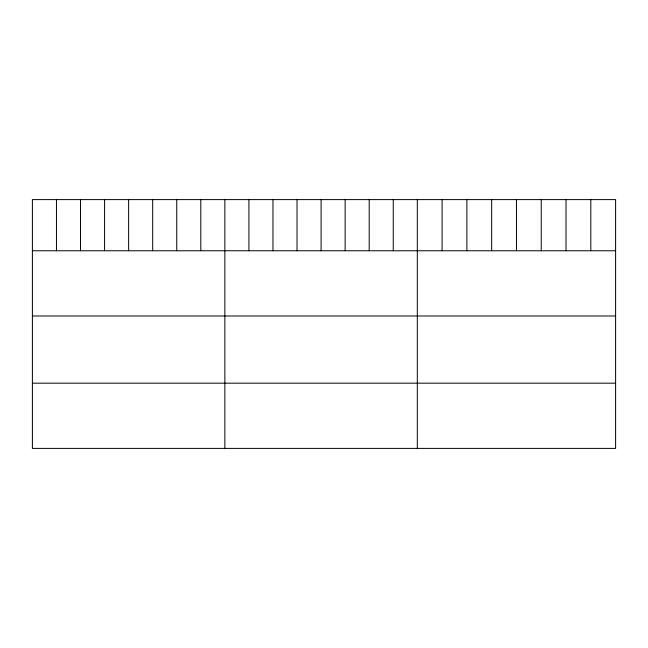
<?xml version="1.0" encoding="UTF-8"?>
<svg xmlns="http://www.w3.org/2000/svg" width="648" height="648" viewBox="0 0 648 648"><rect width="100%" height="100%" fill="white"/><g stroke="black" fill="none" stroke-linecap="round" stroke-linejoin="round"><path stroke-width="0.97" d="M615.6 250.76L615.6 448.4L32.4 448.4L32.4 199.6L615.6 199.6L615.6 250.76L32.4 250.76M32.4 315.981L615.6 315.981M32.4 383.179L615.6 383.179M590.814 199.6L590.814 250.76M566.028 199.6L566.028 250.76M541.242 199.6L541.242 250.76M516.456 199.6L516.456 250.76M491.67 199.6L491.67 250.76M466.884 199.6L466.884 250.76M442.098 199.6L442.098 250.76M417.312 199.6L417.312 448.4M393.255 199.6L393.255 250.76M369.198 199.6L369.198 250.76M345.141 199.6L345.141 250.76M321.084 199.6L321.084 250.76M297.027 199.6L297.027 250.76M272.97 199.6L272.97 250.76M248.913 199.6L248.913 250.76M224.856 199.6L224.856 448.4M200.799 199.6L200.799 250.76M176.742 199.6L176.742 250.76M152.685 199.6L152.685 250.76M128.628 199.6L128.628 250.76M104.571 199.6L104.571 250.76M80.514 199.6L80.514 250.76M56.457 199.6L56.457 250.76"/></g></svg>
